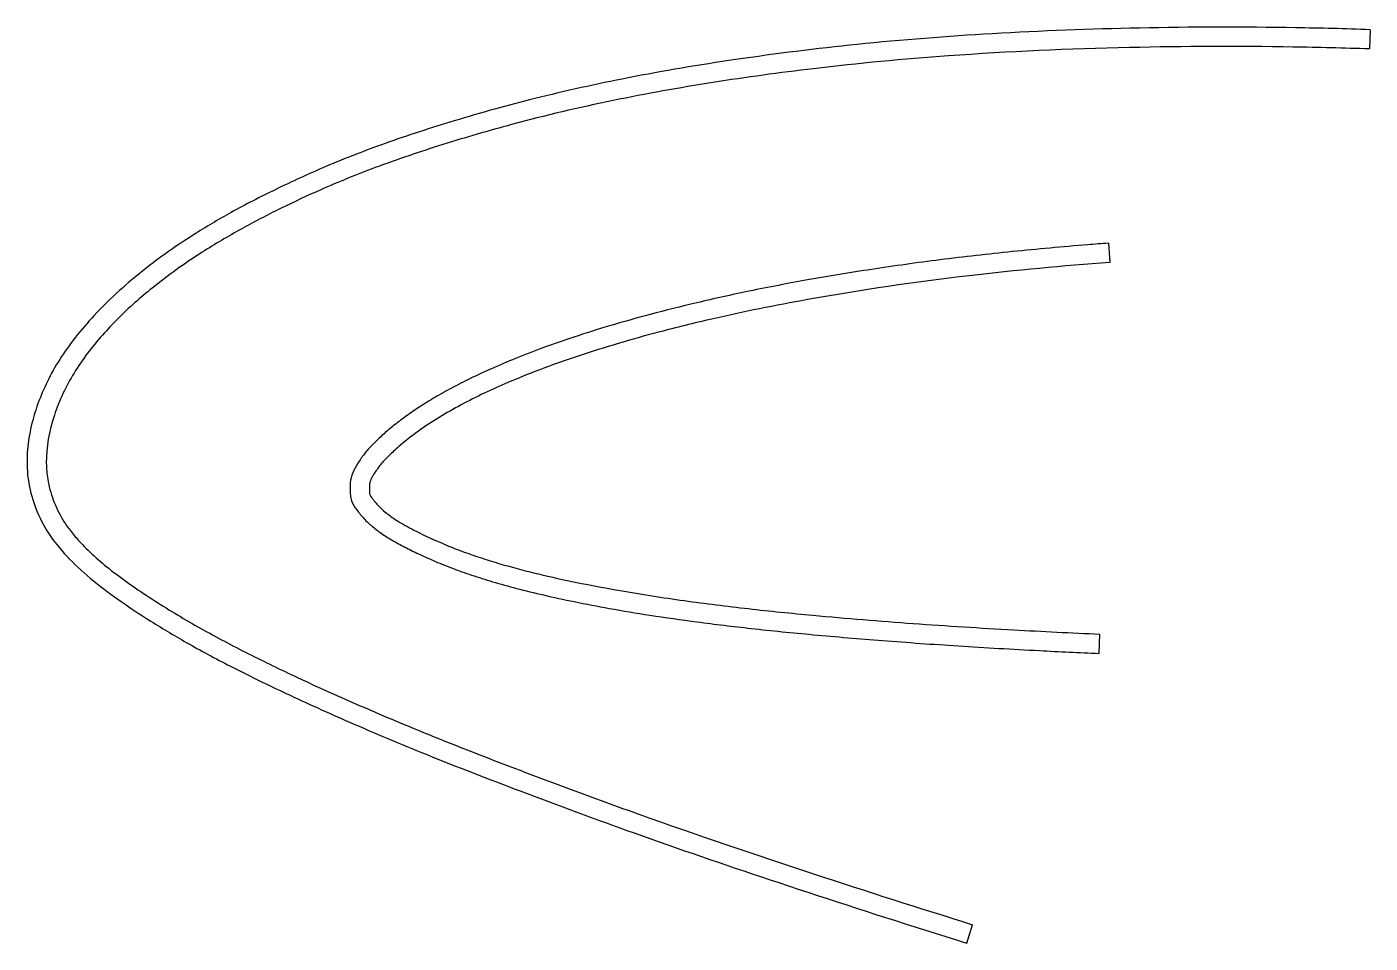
# Model space of a CAD drawing. Header units: millimetres. Extents: x 8 to 147, y 3 to 98.
import ezdxf

# ---------------------------------------------------------------- set-up
doc = ezdxf.new("R2010")
doc.units = ezdxf.units.MM

msp = doc.modelspace()

# ---------------------------------------------------------------- linework, layer by layer
for p, q in [((146.76, 97.59), (146.69, 95.59)), ((119.66, 75.48), (119.81, 73.49)), ((118.68, 33), (118.77, 35)), ((105, 3), (105.59, 4.91))]:
    msp.add_line(p, q)
for points, knots in [([(146.76, 97.59), (144.19, 97.68), (136.22, 97.88), (123.17, 97.86), (108.02, 97.29), (94.07, 96.21), (81.49, 94.64), (70.34, 92.78), (60.62, 90.63), (52.24, 88.31), (45.02, 85.97), (38.83, 83.58), (33.53, 81.15), (28.94, 78.8), (24.98, 76.44), (21.54, 74.13), (18.6, 71.8), (16.02, 69.52), (13.86, 67.21), (12, 64.94), (10.5, 62.65), (9.33, 60.34), (8.45, 58.02), (7.85, 55.63), (7.58, 53.13), (7.76, 50.53), (8.51, 47.92), (9.82, 45.35), (11.78, 42.96), (14.23, 40.69), (17.17, 38.49), (20.59, 36.23), (24.57, 33.86), (29.25, 31.37), (34.81, 28.67), (41.47, 25.67), (49.54, 22.28), (59.38, 18.48), (71.2, 14.11), (85.17, 9.33), (96.69, 5.6), (103.54, 3.46), (105, 3)], [809.722587, 809.722587, 809.722587, 809.722587, 817.438942, 833.627286, 848.875153, 862.901164, 875.598711, 886.892073, 896.799669, 905.449982, 912.98312, 919.561765, 925.341832, 930.45918, 935.031257, 939.14083, 942.881804, 946.30327, 949.447567, 952.357646, 955.096624, 957.658965, 960.098596, 962.529028, 965.025448, 967.601632, 970.295139, 973.139991, 976.192074, 979.503586, 983.14387, 987.213848, 991.795162, 997.029876, 1003.117068, 1010.317737, 1018.935133, 1029.380508, 1041.959105, 1056.746628, 1073.675973, 1078.273306, 1078.273306, 1078.273306, 1078.273306]), ([(146.69, 95.59), (144.05, 95.68), (141.4, 95.75), (133.13, 95.88), (127.49, 95.86), (115.59, 95.6), (109.33, 95.32), (98.41, 94.54), (93.75, 94.1), (85.62, 93.13), (82.14, 92.66), (75.22, 91.57), (71.78, 90.95), (64.83, 89.52), (61.32, 88.7), (55.46, 87.12), (53.08, 86.43), (48.36, 84.95), (46.03, 84.16), (41.82, 82.59), (39.94, 81.83), (36.67, 80.39), (35.28, 79.74), (32.52, 78.38), (31.16, 77.68), (28.46, 76.18), (27.11, 75.38), (24.87, 73.95), (23.97, 73.35), (22.25, 72.11), (21.43, 71.49), (20, 70.33), (19.39, 69.82), (18.21, 68.77), (17.64, 68.24), (16.53, 67.13), (16, 66.56), (14.92, 65.34), (14.39, 64.7), (13.4, 63.39), (12.94, 62.72), (12.1, 61.34), (11.71, 60.63), (11.03, 59.17), (10.74, 58.42), (9.94, 56.02), (9.63, 54.34), (9.66, 52.14), (9.71, 51.59), (9.91, 50.32), (10.11, 49.6), (10.64, 48.18), (10.97, 47.49), (11.59, 46.47), (11.84, 46.11), (12.39, 45.39), (12.69, 45.04), (13.5, 44.14), (14.04, 43.6), (15.17, 42.58), (15.76, 42.08), (17.08, 41.05), (17.82, 40.51), (19.33, 39.46), (20.1, 38.95), (22.44, 37.45), (24.03, 36.5), (27.28, 34.68), (28.93, 33.81), (32.27, 32.12), (33.95, 31.31), (38.52, 29.17), (41.42, 27.89), (47.26, 25.4), (50.19, 24.21), (56.11, 21.88), (59.08, 20.75), (65.05, 18.52), (68.03, 17.42), (77.02, 14.21), (83.05, 12.17), (94.58, 8.38), (100.08, 6.63), (105.59, 4.91)], [809.722617, 809.722617, 809.722617, 809.722617, 817.691042, 817.691042, 834.677853, 834.677853, 853.562294, 853.562294, 867.705403, 867.705403, 878.295775, 878.295775, 888.886146, 888.886146, 899.799229, 899.799229, 907.303716, 907.303716, 914.808204, 914.808204, 921.012644, 921.012644, 925.708494, 925.708494, 930.404343, 930.404343, 935.210769, 935.210769, 938.589385, 938.589385, 941.807661, 941.807661, 944.280476, 944.280476, 946.753291, 946.753291, 949.226106, 949.226106, 951.867915, 951.867915, 954.509724, 954.509724, 957.151533, 957.151533, 959.793341, 959.793341, 965.51158, 965.51158, 967.448581, 967.448581, 970.092046, 970.092046, 972.735511, 972.735511, 974.273967, 974.273967, 975.812422, 975.812422, 978.2771, 978.2771, 980.741778, 980.741778, 983.583327, 983.583327, 986.424877, 986.424877, 992.107976, 992.107976, 997.791076, 997.791076, 1003.474175, 1003.474175, 1013.04986, 1013.04986, 1022.625544, 1022.625544, 1032.201229, 1032.201229, 1041.776914, 1041.776914, 1060.928283, 1060.928283, 1078.273306, 1078.273306, 1078.273306, 1078.273306]), ([(119.66, 75.48), (118.95, 75.43), (115.62, 75.17), (109.8, 74.64), (102.33, 73.8), (95.26, 72.82), (88.67, 71.73), (82.64, 70.58), (77.21, 69.38), (72.38, 68.17), (68.13, 66.99), (64.42, 65.81), (61.18, 64.69), (58.33, 63.6), (55.84, 62.53), (53.63, 61.51), (51.67, 60.51), (49.93, 59.54), (48.38, 58.58), (46.99, 57.63), (45.75, 56.7), (44.64, 55.77), (43.66, 54.85), (42.78, 53.93), (42.07, 52.95), (41.48, 51.99), (41.11, 50.94), (41.11, 49.87), (41.16, 48.76), (41.82, 47.83), (42.54, 46.93), (43.44, 46.1), (44.48, 45.32), (45.66, 44.6), (46.97, 43.9), (48.42, 43.2), (50.01, 42.49), (51.77, 41.78), (53.75, 41.08), (55.96, 40.38), (58.45, 39.7), (61.26, 39.01), (64.47, 38.32), (68.14, 37.62), (72.37, 36.91), (77.28, 36.22), (82.91, 35.54), (89.32, 34.9), (96.48, 34.3), (104.29, 33.75), (111.77, 33.32), (116.62, 33.09), (118.68, 33)], [314.415359, 314.415359, 314.415359, 314.415359, 316.566677, 324.415811, 331.961045, 339.123803, 345.819479, 351.976212, 357.54597, 362.514246, 366.90175, 370.770536, 374.184329, 377.211141, 379.906243, 382.325925, 384.509889, 386.492142, 388.308718, 389.981629, 391.530269, 392.969918, 394.316012, 395.58205, 396.775667, 397.908587, 398.991026, 400.048355, 401.114269, 402.221615, 403.377195, 404.595912, 405.882872, 407.261861, 408.744748, 410.342173, 412.075699, 413.972753, 416.051415, 418.351742, 420.919497, 423.79714, 427.047262, 430.750202, 435.011361, 439.930939, 445.596195, 452.046102, 459.25472, 467.133916, 475.547883, 481.719659, 481.719659, 481.719659, 481.719659]), ([(119.81, 73.49), (114.94, 73.12), (110.08, 72.67), (99.63, 71.45), (94.04, 70.64), (85.17, 69.04), (81.86, 68.38), (76.73, 67.2), (74.89, 66.74), (71.65, 65.89), (70.25, 65.5), (67.48, 64.68), (66.11, 64.25), (63.36, 63.33), (62.01, 62.85), (59.58, 61.93), (58.51, 61.5), (56.63, 60.69), (55.81, 60.32), (54.2, 59.56), (53.41, 59.16), (51.85, 58.32), (51.08, 57.89), (49.59, 56.98), (48.86, 56.5), (47.45, 55.49), (46.78, 54.96), (45.79, 54.1), (45.44, 53.78), (44.9, 53.25), (44.7, 53.04), (44.39, 52.7), (44.28, 52.56), (44.04, 52.26), (43.93, 52.1), (43.74, 51.82), (43.66, 51.7), (43.52, 51.48), (43.46, 51.38), (43.3, 51.08), (43.22, 50.9), (43.16, 50.7), (43.15, 50.66), (43.14, 50.59), (43.13, 50.56), (43.12, 50.48), (43.12, 50.43), (43.11, 50.26), (43.11, 50.12), (43.12, 49.9), (43.12, 49.84), (43.12, 49.74), (43.12, 49.69), (43.13, 49.57), (43.14, 49.51), (43.15, 49.46), (43.15, 49.45), (43.15, 49.44)], [0.8060044, 0.8060044, 0.8060044, 0.8060044, 0.8437374, 0.8437374, 0.8874623, 0.8874623, 0.9136412, 0.9136412, 0.9283868, 0.9283868, 0.9396774, 0.9396774, 0.950968, 0.950968, 0.9622585, 0.9622585, 0.9713651, 0.9713651, 0.9784308, 0.9784308, 0.9854965, 0.9854965, 0.9925623, 0.9925623, 0.999628, 0.999628, 1.0066937, 1.0066937, 1.0105916, 1.0105916, 1.0131029, 1.0131029, 1.0149116, 1.0149116, 1.0167203, 1.0167203, 1.0179805, 1.0179805, 1.0192407, 1.0192407, 1.021761, 1.021761, 1.0225872, 1.0225872, 1.0232914, 1.0232914, 1.0239956, 1.0239956, 1.025404, 1.025404, 1.0258752, 1.0258752, 1.0263465, 1.0263465, 1.0272889, 1.0272889, 1.0277686, 1.0277686, 1.0277686, 1.0277686]), ([(43.15, 49.44), (43.16, 49.42), (43.2, 49.35), (43.31, 49.19), (43.35, 49.13), (43.46, 48.99), (43.52, 48.91), (43.63, 48.76), (43.69, 48.69), (43.84, 48.52), (43.93, 48.42), (44.18, 48.14), (44.38, 47.96), (44.75, 47.64), (44.92, 47.5), (45.26, 47.24), (45.44, 47.11), (45.79, 46.87), (45.98, 46.75), (46.46, 46.46), (46.76, 46.29), (47.35, 45.97), (47.65, 45.81), (48.53, 45.36), (49.12, 45.08), (50.33, 44.54), (50.94, 44.27), (52.16, 43.78), (52.77, 43.55), (54.02, 43.11), (54.66, 42.9), (55.93, 42.49), (56.56, 42.3), (57.85, 41.94), (58.5, 41.76), (59.8, 41.43), (60.46, 41.27), (62.43, 40.8), (63.75, 40.52), (66.41, 39.99), (67.75, 39.74), (71.28, 39.12), (73.49, 38.78), (77.92, 38.16), (80.14, 37.89), (84.59, 37.38), (86.82, 37.16), (92.51, 36.63), (95.98, 36.35), (102.91, 35.85), (106.38, 35.63), (112.82, 35.28), (115.8, 35.13), (118.77, 35)], [1.0287646, 1.0287646, 1.0287646, 1.0287646, 1.0303402, 1.0303402, 1.0310264, 1.0310264, 1.0318856, 1.0318856, 1.0327447, 1.0327447, 1.0340865, 1.0340865, 1.0366477, 1.0366477, 1.0386165, 1.0386165, 1.0405853, 1.0405853, 1.0425541, 1.0425541, 1.0453308, 1.0453308, 1.0481075, 1.0481075, 1.0533947, 1.0533947, 1.058682, 1.058682, 1.0639693, 1.0639693, 1.0692565, 1.0692565, 1.0745438, 1.0745438, 1.0798311, 1.0798311, 1.0851183, 1.0851183, 1.0956929, 1.0956929, 1.1062674, 1.1062674, 1.1236118, 1.1236118, 1.1409562, 1.1409562, 1.1583007, 1.1583007, 1.1851287, 1.1851287, 1.2119568, 1.2119568, 1.2348882, 1.2348882, 1.2348882, 1.2348882])]:
    msp.add_open_spline(points, degree=3, knots=knots)

doc.saveas('drawing.dxf')
